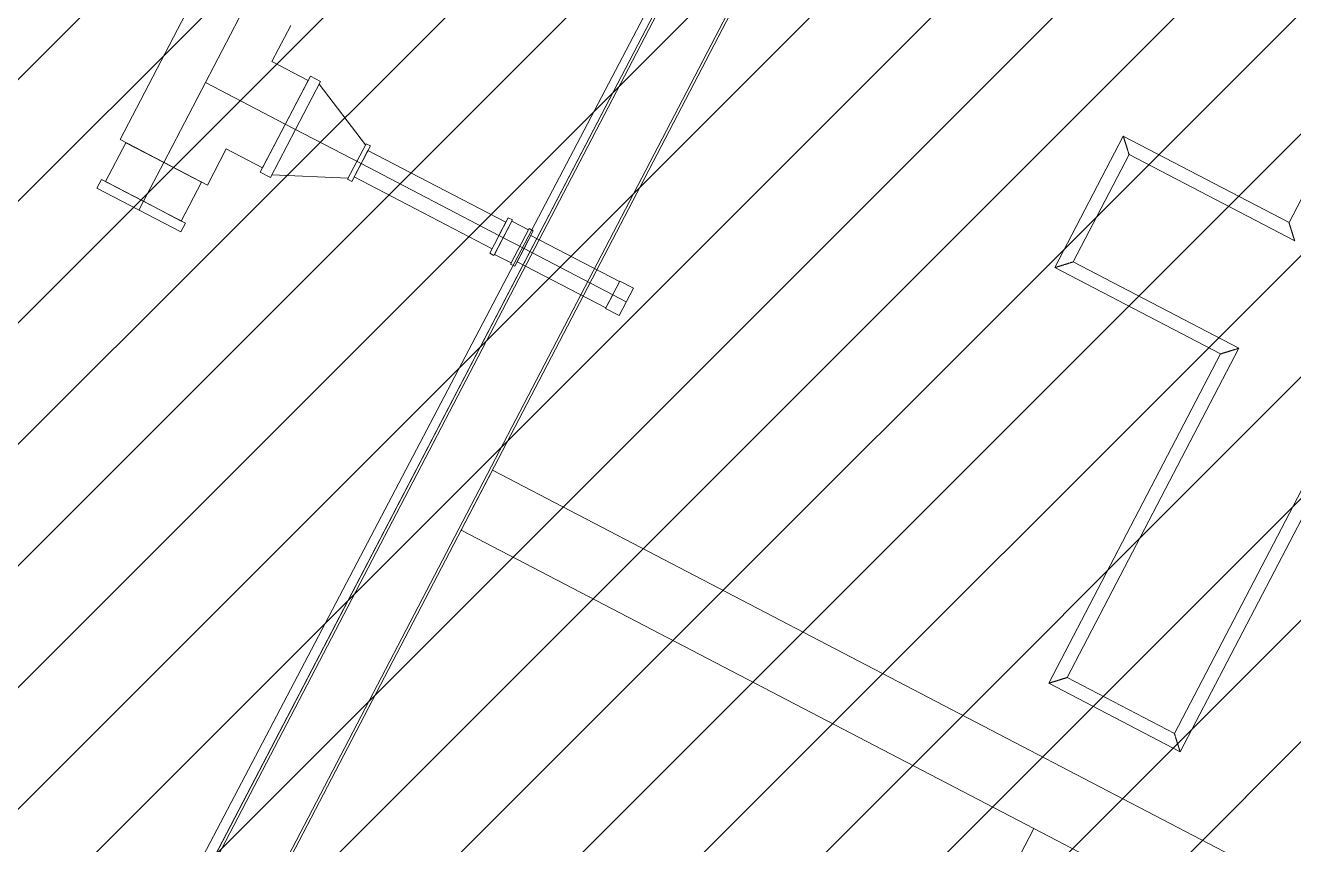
# Model space of a CAD drawing. Header units: metres. Extents: x -207 to 292, y -187 to 169.
# Drawn here: x -67.474 to -62.79, y -122.412 to -119.386 of the extents above; entities that cross this region are included whole.
import ezdxf

# ---------------------------------------------------------------- set-up
doc = ezdxf.new("R2010")
doc.units = ezdxf.units.M
for name, color, linetype, lineweight in [('A-FLOR', 7, 'Continuous', 9), ('A-FLOR-HRAL', 7, 'Continuous', 9), ('A-WALL', 7, 'Continuous', 9), ('EQUIPOS PIS', 7, 'Continuous', 9), ('P-PIPE', 7, 'Continuous', 9), ('P-PIPE-CNTR', 7, 'Continuous', 9)]:
    doc.layers.add(name, color=color, linetype=linetype, lineweight=lineweight)
doc.layers.add('PR10-ARQ-PL-001-Emplazamiento-C-1_dwg', color=7, linetype='Continuous', lineweight=9, true_color=0x767676)

# ---------------------------------------------------------------- blocks, each defined once
blk = doc.blocks.new('Generica - Tapa - GE - Tapa-2187201-PLANTA EMPLAZAMIENTO ACTUALIZADO')
at = {"layer": 'P-PIPE'}
for p, q in [((0.0566, 0.0566), (0, 0.0566)), ((0, 0.0566), (0, -0.0566)), ((0, 0.0566), (0, -0.0566)), ((0.0566, -0.0566), (0.0566, 0.0566)), ((0.0566, -0.0566), (0.0566, 0.0566)), ((0, -0.0566), (0.0566, -0.0566))]:
    blk.add_line(p, q, dxfattribs=at)
blk = doc.blocks.new('Acero - Copla - A - Copla-2187495-PLANTA EMPLAZAMIENTO ACTUALIZADO')
at = {"layer": 'P-PIPE'}
for p, q in [((-0.03445, 0.07385), (-0.05225, 0.07385)), ((-0.05225, 0.07385), (-0.05225, -0.07385)), ((-0.05225, 0.07385), (-0.05225, -0.07385)), ((-0.03445, -0.07385), (-0.03445, 0.07385)), ((-0.03445, -0.07385), (-0.03445, 0.07385)), ((0.03445, 0.06925), (-0.03445, 0.06925)), ((-0.03445, 0.06925), (-0.03445, -0.06925)), ((-0.03445, 0.06925), (-0.03445, -0.06925)), ((0.05225, 0.07385), (0.03445, 0.07385)), ((0.03445, 0.07385), (0.03445, -0.07385)), ((0.03445, 0.07385), (0.03445, -0.07385)), ((0.03445, 0.06925), (0.03445, -0.06925)), ((0.03445, 0.06925), (0.03445, -0.06925)), ((0.05225, -0.07385), (0.05225, 0.07385)), ((0.05225, -0.07385), (0.05225, 0.07385)), ((-0.05225, -0.07385), (-0.03445, -0.07385)), ((-0.03445, -0.06925), (0.03445, -0.06925)), ((0.03445, -0.07385), (0.05225, -0.07385))]:
    blk.add_line(p, q, dxfattribs=at)
blk = doc.blocks.new('Acero - Terminal - A - Terminal-V35-PLANTA EMPLAZAMIENTO ACTUALIZADO')
at = {"layer": 'P-PIPE'}
for p, q in [((0.0365, 0.174825), (0, 0.174825)), ((0, 0.174825), (0, -0.174825)), ((0, 0.174825), (0, -0.174825)), ((0.0365, -0.174825), (0.0365, 0.174825)), ((0.0365, -0.174825), (0.0365, 0.174825)), ((0, -0.174825), (0.0365, -0.174825))]:
    blk.add_line(p, q, dxfattribs=at)
blk = doc.blocks.new('Railing - Railing-2188835-PLANTA EMPLAZAMIENTO ACTUALIZADO')
at = {"layer": 'A-FLOR-HRAL'}
for p, q in [((-62.0989, -118.7568), (-62.8068, -120.1148)), ((-62.0989, -118.7568), (-62.8068, -120.1148)), ((-63.4187, -119.7959), (-63.6715, -120.2809)), ((-63.4187, -119.7959), (-63.6715, -120.2809)), ((-62.8068, -120.1148), (-63.4187, -119.7959)), ((-62.8068, -120.1148), (-63.4187, -119.7959)), ((-63.6041, -120.2597), (-63.3974, -119.8633)), ((-63.6041, -120.2597), (-63.3974, -119.8633)), ((-63.3974, -119.8633), (-62.7856, -120.1823)), ((-63.3974, -119.8633), (-62.7856, -120.1823)), ((-63.6715, -120.2809), (-63.0596, -120.5999)), ((-63.6715, -120.2809), (-63.0596, -120.5999)), ((-62.9922, -120.5787), (-63.6041, -120.2597)), ((-62.9922, -120.5787), (-63.6041, -120.2597)), ((-63.0596, -120.5999), (-63.6936, -121.8161)), ((-63.0596, -120.5999), (-63.6936, -121.8161)), ((-63.6262, -121.7949), (-62.9922, -120.5787)), ((-63.6262, -121.7949), (-62.9922, -120.5787)), ((-62.5958, -120.7853), (-63.2301, -122.002)), ((-62.5958, -120.7853), (-63.2301, -122.002)), ((-63.2089, -122.0695), (-62.5746, -120.8527)), ((-63.2089, -122.0695), (-62.5746, -120.8527)), ((-63.6936, -121.8161), (-63.2089, -122.0695)), ((-63.6936, -121.8161), (-63.2089, -122.0695)), ((-63.2301, -122.002), (-63.6262, -121.7949)), ((-63.2301, -122.002), (-63.6262, -121.7949))]:
    blk.add_line(p, q, dxfattribs=at)
for points, knots in [([(-63.4187, -119.7959), (-63.4187, -119.7959), (-63.4185, -119.7965), (-63.4179, -119.7984), (-63.4173, -119.8003), (-63.4166, -119.8024), (-63.416, -119.8042), (-63.4154, -119.8062), (-63.4145, -119.809), (-63.4136, -119.8121), (-63.4127, -119.8147), (-63.4121, -119.8167), (-63.4115, -119.8188), (-63.4108, -119.8209), (-63.4101, -119.823), (-63.4094, -119.8252), (-63.4087, -119.8274), (-63.408, -119.8296), (-63.4073, -119.8318), (-63.4067, -119.834), (-63.406, -119.8362), (-63.4053, -119.8383), (-63.4046, -119.8404), (-63.404, -119.8425), (-63.4034, -119.8445), (-63.4027, -119.8465), (-63.4021, -119.8483), (-63.4014, -119.8507), (-63.4007, -119.853), (-63.4001, -119.855), (-63.3995, -119.8568), (-63.3988, -119.8589), (-63.3982, -119.8608), (-63.3976, -119.8628), (-63.3974, -119.8633), (-63.3974, -119.8633)], [0, 0, 0, 0, 0.083333, 0.125, 0.166667, 0.208333, 0.229167, 0.25, 0.291667, 0.333333, 0.354167, 0.375, 0.395833, 0.416667, 0.4375, 0.458333, 0.479167, 0.5, 0.520833, 0.541667, 0.5625, 0.583333, 0.604167, 0.625, 0.645833, 0.666667, 0.6875, 0.708333, 0.75, 0.770833, 0.791667, 0.833333, 0.875, 0.916667, 1, 1, 1, 1]), ([(-63.3974, -119.8633), (-63.3974, -119.8633), (-63.3976, -119.8628), (-63.3982, -119.8608), (-63.3988, -119.8589), (-63.3995, -119.8568), (-63.4001, -119.855), (-63.4007, -119.853), (-63.4016, -119.8502), (-63.4025, -119.8471), (-63.4034, -119.8445), (-63.404, -119.8425), (-63.4046, -119.8404), (-63.4053, -119.8383), (-63.406, -119.8362), (-63.4067, -119.834), (-63.4073, -119.8318), (-63.408, -119.8296), (-63.4087, -119.8274), (-63.4094, -119.8252), (-63.4101, -119.823), (-63.4108, -119.8209), (-63.4115, -119.8188), (-63.4121, -119.8167), (-63.4127, -119.8147), (-63.4134, -119.8127), (-63.414, -119.8109), (-63.4147, -119.8085), (-63.4154, -119.8062), (-63.416, -119.8042), (-63.4166, -119.8024), (-63.4173, -119.8003), (-63.4179, -119.7984), (-63.4185, -119.7965), (-63.4187, -119.7959), (-63.4187, -119.7959)], [0, 0, 0, 0, 0.083333, 0.125, 0.166667, 0.208333, 0.229167, 0.25, 0.291667, 0.333333, 0.354167, 0.375, 0.395833, 0.416667, 0.4375, 0.458333, 0.479167, 0.5, 0.520833, 0.541667, 0.5625, 0.583333, 0.604167, 0.625, 0.645833, 0.666667, 0.6875, 0.708333, 0.75, 0.770833, 0.791667, 0.833333, 0.875, 0.916667, 1, 1, 1, 1]), ([(-63.4187, -119.7959), (-63.4187, -119.7959), (-63.4185, -119.7965), (-63.4179, -119.7984), (-63.4173, -119.8003), (-63.4166, -119.8024), (-63.416, -119.8042), (-63.4154, -119.8062), (-63.4145, -119.809), (-63.4136, -119.8121), (-63.4127, -119.8147), (-63.4121, -119.8167), (-63.4115, -119.8188), (-63.4108, -119.8209), (-63.4101, -119.823), (-63.4094, -119.8252), (-63.4087, -119.8274), (-63.408, -119.8296), (-63.4073, -119.8318), (-63.4067, -119.834), (-63.406, -119.8362), (-63.4053, -119.8383), (-63.4046, -119.8404), (-63.404, -119.8425), (-63.4034, -119.8445), (-63.4027, -119.8465), (-63.4021, -119.8483), (-63.4014, -119.8507), (-63.4007, -119.853), (-63.4001, -119.855), (-63.3995, -119.8568), (-63.3988, -119.8589), (-63.3982, -119.8608), (-63.3976, -119.8628), (-63.3974, -119.8633), (-63.3974, -119.8633)], [0, 0, 0, 0, 0.083333, 0.125, 0.166667, 0.208333, 0.229167, 0.25, 0.291667, 0.333333, 0.354167, 0.375, 0.395833, 0.416667, 0.4375, 0.458333, 0.479167, 0.5, 0.520833, 0.541667, 0.5625, 0.583333, 0.604167, 0.625, 0.645833, 0.666667, 0.6875, 0.708333, 0.75, 0.770833, 0.791667, 0.833333, 0.875, 0.916667, 1, 1, 1, 1]), ([(-63.3974, -119.8633), (-63.3974, -119.8633), (-63.3976, -119.8628), (-63.3982, -119.8608), (-63.3988, -119.8589), (-63.3995, -119.8568), (-63.4001, -119.855), (-63.4007, -119.853), (-63.4016, -119.8502), (-63.4025, -119.8471), (-63.4034, -119.8445), (-63.404, -119.8425), (-63.4046, -119.8404), (-63.4053, -119.8383), (-63.406, -119.8362), (-63.4067, -119.834), (-63.4073, -119.8318), (-63.408, -119.8296), (-63.4087, -119.8274), (-63.4094, -119.8252), (-63.4101, -119.823), (-63.4108, -119.8209), (-63.4115, -119.8188), (-63.4121, -119.8167), (-63.4127, -119.8147), (-63.4134, -119.8127), (-63.414, -119.8109), (-63.4147, -119.8085), (-63.4154, -119.8062), (-63.416, -119.8042), (-63.4166, -119.8024), (-63.4173, -119.8003), (-63.4179, -119.7984), (-63.4185, -119.7965), (-63.4187, -119.7959), (-63.4187, -119.7959)], [0, 0, 0, 0, 0.083333, 0.125, 0.166667, 0.208333, 0.229167, 0.25, 0.291667, 0.333333, 0.354167, 0.375, 0.395833, 0.416667, 0.4375, 0.458333, 0.479167, 0.5, 0.520833, 0.541667, 0.5625, 0.583333, 0.604167, 0.625, 0.645833, 0.666667, 0.6875, 0.708333, 0.75, 0.770833, 0.791667, 0.833333, 0.875, 0.916667, 1, 1, 1, 1]), ([(-62.8068, -120.1148), (-62.8068, -120.1148), (-62.8066, -120.1154), (-62.806, -120.1173), (-62.8054, -120.1193), (-62.8048, -120.1213), (-62.8042, -120.1232), (-62.8035, -120.1252), (-62.8027, -120.128), (-62.8017, -120.131), (-62.8009, -120.1336), (-62.8003, -120.1356), (-62.7996, -120.1377), (-62.7989, -120.1398), (-62.7983, -120.142), (-62.7976, -120.1441), (-62.7969, -120.1463), (-62.7962, -120.1485), (-62.7955, -120.1508), (-62.7948, -120.153), (-62.7941, -120.1551), (-62.7934, -120.1573), (-62.7928, -120.1594), (-62.7921, -120.1615), (-62.7915, -120.1635), (-62.7909, -120.1654), (-62.7903, -120.1673), (-62.7895, -120.1697), (-62.7888, -120.1719), (-62.7882, -120.1739), (-62.7876, -120.1758), (-62.787, -120.1778), (-62.7864, -120.1798), (-62.7858, -120.1817), (-62.7856, -120.1823), (-62.7856, -120.1823)], [0, 0, 0, 0, 0.083333, 0.125, 0.166667, 0.208333, 0.229167, 0.25, 0.291667, 0.333333, 0.354167, 0.375, 0.395833, 0.416667, 0.4375, 0.458333, 0.479167, 0.5, 0.520833, 0.541667, 0.5625, 0.583333, 0.604167, 0.625, 0.645833, 0.666667, 0.6875, 0.708333, 0.75, 0.770833, 0.791667, 0.833333, 0.875, 0.916667, 1, 1, 1, 1]), ([(-62.7856, -120.1823), (-62.7856, -120.1823), (-62.7858, -120.1817), (-62.7864, -120.1798), (-62.787, -120.1778), (-62.7876, -120.1758), (-62.7882, -120.1739), (-62.7888, -120.1719), (-62.7897, -120.1691), (-62.7907, -120.1661), (-62.7915, -120.1635), (-62.7921, -120.1615), (-62.7928, -120.1594), (-62.7934, -120.1573), (-62.7941, -120.1551), (-62.7948, -120.153), (-62.7955, -120.1508), (-62.7962, -120.1485), (-62.7969, -120.1463), (-62.7976, -120.1441), (-62.7983, -120.142), (-62.7989, -120.1398), (-62.7996, -120.1377), (-62.8003, -120.1356), (-62.8009, -120.1336), (-62.8015, -120.1317), (-62.8021, -120.1298), (-62.8028, -120.1274), (-62.8035, -120.1252), (-62.8042, -120.1232), (-62.8048, -120.1213), (-62.8054, -120.1193), (-62.806, -120.1173), (-62.8066, -120.1154), (-62.8068, -120.1148), (-62.8068, -120.1148)], [0, 0, 0, 0, 0.083333, 0.125, 0.166667, 0.208333, 0.229167, 0.25, 0.291667, 0.333333, 0.354167, 0.375, 0.395833, 0.416667, 0.4375, 0.458333, 0.479167, 0.5, 0.520833, 0.541667, 0.5625, 0.583333, 0.604167, 0.625, 0.645833, 0.666667, 0.6875, 0.708333, 0.75, 0.770833, 0.791667, 0.833333, 0.875, 0.916667, 1, 1, 1, 1]), ([(-62.8068, -120.1148), (-62.8068, -120.1148), (-62.8066, -120.1154), (-62.806, -120.1173), (-62.8054, -120.1193), (-62.8048, -120.1213), (-62.8042, -120.1232), (-62.8035, -120.1252), (-62.8027, -120.128), (-62.8017, -120.131), (-62.8009, -120.1336), (-62.8003, -120.1356), (-62.7996, -120.1377), (-62.7989, -120.1398), (-62.7983, -120.142), (-62.7976, -120.1441), (-62.7969, -120.1463), (-62.7962, -120.1485), (-62.7955, -120.1508), (-62.7948, -120.153), (-62.7941, -120.1551), (-62.7934, -120.1573), (-62.7928, -120.1594), (-62.7921, -120.1615), (-62.7915, -120.1635), (-62.7909, -120.1654), (-62.7903, -120.1673), (-62.7895, -120.1697), (-62.7888, -120.1719), (-62.7882, -120.1739), (-62.7876, -120.1758), (-62.787, -120.1778), (-62.7864, -120.1798), (-62.7858, -120.1817), (-62.7856, -120.1823), (-62.7856, -120.1823)], [0, 0, 0, 0, 0.083333, 0.125, 0.166667, 0.208333, 0.229167, 0.25, 0.291667, 0.333333, 0.354167, 0.375, 0.395833, 0.416667, 0.4375, 0.458333, 0.479167, 0.5, 0.520833, 0.541667, 0.5625, 0.583333, 0.604167, 0.625, 0.645833, 0.666667, 0.6875, 0.708333, 0.75, 0.770833, 0.791667, 0.833333, 0.875, 0.916667, 1, 1, 1, 1]), ([(-62.7856, -120.1823), (-62.7856, -120.1823), (-62.7858, -120.1817), (-62.7864, -120.1798), (-62.787, -120.1778), (-62.7876, -120.1758), (-62.7882, -120.1739), (-62.7888, -120.1719), (-62.7897, -120.1691), (-62.7907, -120.1661), (-62.7915, -120.1635), (-62.7921, -120.1615), (-62.7928, -120.1594), (-62.7934, -120.1573), (-62.7941, -120.1551), (-62.7948, -120.153), (-62.7955, -120.1508), (-62.7962, -120.1485), (-62.7969, -120.1463), (-62.7976, -120.1441), (-62.7983, -120.142), (-62.7989, -120.1398), (-62.7996, -120.1377), (-62.8003, -120.1356), (-62.8009, -120.1336), (-62.8015, -120.1317), (-62.8021, -120.1298), (-62.8028, -120.1274), (-62.8035, -120.1252), (-62.8042, -120.1232), (-62.8048, -120.1213), (-62.8054, -120.1193), (-62.806, -120.1173), (-62.8066, -120.1154), (-62.8068, -120.1148), (-62.8068, -120.1148)], [0, 0, 0, 0, 0.083333, 0.125, 0.166667, 0.208333, 0.229167, 0.25, 0.291667, 0.333333, 0.354167, 0.375, 0.395833, 0.416667, 0.4375, 0.458333, 0.479167, 0.5, 0.520833, 0.541667, 0.5625, 0.583333, 0.604167, 0.625, 0.645833, 0.666667, 0.6875, 0.708333, 0.75, 0.770833, 0.791667, 0.833333, 0.875, 0.916667, 1, 1, 1, 1]), ([(-63.6715, -120.2809), (-63.6715, -120.2809), (-63.6709, -120.2807), (-63.669, -120.2802), (-63.6671, -120.2795), (-63.665, -120.2789), (-63.6631, -120.2783), (-63.6611, -120.2777), (-63.6584, -120.2768), (-63.6553, -120.2758), (-63.6527, -120.275), (-63.6507, -120.2744), (-63.6486, -120.2737), (-63.6465, -120.2731), (-63.6444, -120.2724), (-63.6422, -120.2717), (-63.64, -120.271), (-63.6378, -120.2703), (-63.6356, -120.2696), (-63.6334, -120.2689), (-63.6312, -120.2683), (-63.629, -120.2676), (-63.6269, -120.2669), (-63.6249, -120.2663), (-63.6228, -120.2656), (-63.6209, -120.265), (-63.619, -120.2644), (-63.6166, -120.2637), (-63.6144, -120.263), (-63.6124, -120.2623), (-63.6105, -120.2617), (-63.6085, -120.2611), (-63.6065, -120.2605), (-63.6046, -120.2599), (-63.6041, -120.2597), (-63.6041, -120.2597)], [0, 0, 0, 0, 0.083333, 0.125, 0.166667, 0.208333, 0.229167, 0.25, 0.291667, 0.333333, 0.354167, 0.375, 0.395833, 0.416667, 0.4375, 0.458333, 0.479167, 0.5, 0.520833, 0.541667, 0.5625, 0.583333, 0.604167, 0.625, 0.645833, 0.666667, 0.6875, 0.708333, 0.75, 0.770833, 0.791667, 0.833333, 0.875, 0.916667, 1, 1, 1, 1]), ([(-63.6041, -120.2597), (-63.6041, -120.2597), (-63.6046, -120.2599), (-63.6065, -120.2605), (-63.6085, -120.2611), (-63.6105, -120.2617), (-63.6124, -120.2623), (-63.6144, -120.263), (-63.6172, -120.2638), (-63.6203, -120.2648), (-63.6228, -120.2656), (-63.6249, -120.2663), (-63.6269, -120.2669), (-63.629, -120.2676), (-63.6312, -120.2683), (-63.6334, -120.2689), (-63.6356, -120.2696), (-63.6378, -120.2703), (-63.64, -120.271), (-63.6422, -120.2717), (-63.6444, -120.2724), (-63.6465, -120.2731), (-63.6486, -120.2737), (-63.6507, -120.2744), (-63.6527, -120.275), (-63.6547, -120.2756), (-63.6565, -120.2762), (-63.6589, -120.277), (-63.6611, -120.2777), (-63.6631, -120.2783), (-63.665, -120.2789), (-63.6671, -120.2795), (-63.669, -120.2802), (-63.6709, -120.2807), (-63.6715, -120.2809), (-63.6715, -120.2809)], [0, 0, 0, 0, 0.083333, 0.125, 0.166667, 0.208333, 0.229167, 0.25, 0.291667, 0.333333, 0.354167, 0.375, 0.395833, 0.416667, 0.4375, 0.458333, 0.479167, 0.5, 0.520833, 0.541667, 0.5625, 0.583333, 0.604167, 0.625, 0.645833, 0.666667, 0.6875, 0.708333, 0.75, 0.770833, 0.791667, 0.833333, 0.875, 0.916667, 1, 1, 1, 1]), ([(-63.6715, -120.2809), (-63.6715, -120.2809), (-63.6709, -120.2807), (-63.669, -120.2802), (-63.6671, -120.2795), (-63.665, -120.2789), (-63.6631, -120.2783), (-63.6611, -120.2777), (-63.6584, -120.2768), (-63.6553, -120.2758), (-63.6527, -120.275), (-63.6507, -120.2744), (-63.6486, -120.2737), (-63.6465, -120.2731), (-63.6444, -120.2724), (-63.6422, -120.2717), (-63.64, -120.271), (-63.6378, -120.2703), (-63.6356, -120.2696), (-63.6334, -120.2689), (-63.6312, -120.2683), (-63.629, -120.2676), (-63.6269, -120.2669), (-63.6249, -120.2663), (-63.6228, -120.2656), (-63.6209, -120.265), (-63.619, -120.2644), (-63.6166, -120.2637), (-63.6144, -120.263), (-63.6124, -120.2623), (-63.6105, -120.2617), (-63.6085, -120.2611), (-63.6065, -120.2605), (-63.6046, -120.2599), (-63.6041, -120.2597), (-63.6041, -120.2597)], [0, 0, 0, 0, 0.083333, 0.125, 0.166667, 0.208333, 0.229167, 0.25, 0.291667, 0.333333, 0.354167, 0.375, 0.395833, 0.416667, 0.4375, 0.458333, 0.479167, 0.5, 0.520833, 0.541667, 0.5625, 0.583333, 0.604167, 0.625, 0.645833, 0.666667, 0.6875, 0.708333, 0.75, 0.770833, 0.791667, 0.833333, 0.875, 0.916667, 1, 1, 1, 1]), ([(-63.6041, -120.2597), (-63.6041, -120.2597), (-63.6046, -120.2599), (-63.6065, -120.2605), (-63.6085, -120.2611), (-63.6105, -120.2617), (-63.6124, -120.2623), (-63.6144, -120.263), (-63.6172, -120.2638), (-63.6203, -120.2648), (-63.6228, -120.2656), (-63.6249, -120.2663), (-63.6269, -120.2669), (-63.629, -120.2676), (-63.6312, -120.2683), (-63.6334, -120.2689), (-63.6356, -120.2696), (-63.6378, -120.2703), (-63.64, -120.271), (-63.6422, -120.2717), (-63.6444, -120.2724), (-63.6465, -120.2731), (-63.6486, -120.2737), (-63.6507, -120.2744), (-63.6527, -120.275), (-63.6547, -120.2756), (-63.6565, -120.2762), (-63.6589, -120.277), (-63.6611, -120.2777), (-63.6631, -120.2783), (-63.665, -120.2789), (-63.6671, -120.2795), (-63.669, -120.2802), (-63.6709, -120.2807), (-63.6715, -120.2809), (-63.6715, -120.2809)], [0, 0, 0, 0, 0.083333, 0.125, 0.166667, 0.208333, 0.229167, 0.25, 0.291667, 0.333333, 0.354167, 0.375, 0.395833, 0.416667, 0.4375, 0.458333, 0.479167, 0.5, 0.520833, 0.541667, 0.5625, 0.583333, 0.604167, 0.625, 0.645833, 0.666667, 0.6875, 0.708333, 0.75, 0.770833, 0.791667, 0.833333, 0.875, 0.916667, 1, 1, 1, 1]), ([(-63.0596, -120.5999), (-63.0596, -120.5999), (-63.0591, -120.5997), (-63.0572, -120.5991), (-63.0552, -120.5985), (-63.0532, -120.5978), (-63.0513, -120.5972), (-63.0493, -120.5966), (-63.0465, -120.5957), (-63.0434, -120.5948), (-63.0409, -120.594), (-63.0388, -120.5933), (-63.0368, -120.5927), (-63.0347, -120.592), (-63.0325, -120.5913), (-63.0303, -120.5907), (-63.0281, -120.59), (-63.0259, -120.5893), (-63.0237, -120.5886), (-63.0215, -120.5879), (-63.0193, -120.5872), (-63.0172, -120.5865), (-63.0151, -120.5859), (-63.013, -120.5852), (-63.011, -120.5846), (-63.009, -120.584), (-63.0072, -120.5834), (-63.0048, -120.5826), (-63.0026, -120.5819), (-63.0006, -120.5813), (-62.9987, -120.5807), (-62.9966, -120.58), (-62.9947, -120.5794), (-62.9928, -120.5788), (-62.9922, -120.5787), (-62.9922, -120.5787)], [0, 0, 0, 0, 0.083333, 0.125, 0.166667, 0.208333, 0.229167, 0.25, 0.291667, 0.333333, 0.354167, 0.375, 0.395833, 0.416667, 0.4375, 0.458333, 0.479167, 0.5, 0.520833, 0.541667, 0.5625, 0.583333, 0.604167, 0.625, 0.645833, 0.666667, 0.6875, 0.708333, 0.75, 0.770833, 0.791667, 0.833333, 0.875, 0.916667, 1, 1, 1, 1]), ([(-62.9922, -120.5787), (-62.9922, -120.5787), (-62.9928, -120.5788), (-62.9947, -120.5794), (-62.9966, -120.58), (-62.9987, -120.5807), (-63.0006, -120.5813), (-63.0026, -120.5819), (-63.0053, -120.5828), (-63.0084, -120.5838), (-63.011, -120.5846), (-63.013, -120.5852), (-63.0151, -120.5859), (-63.0172, -120.5865), (-63.0193, -120.5872), (-63.0215, -120.5879), (-63.0237, -120.5886), (-63.0259, -120.5893), (-63.0281, -120.59), (-63.0303, -120.5907), (-63.0325, -120.5913), (-63.0347, -120.592), (-63.0368, -120.5927), (-63.0388, -120.5933), (-63.0409, -120.594), (-63.0428, -120.5946), (-63.0447, -120.5952), (-63.0471, -120.5959), (-63.0493, -120.5966), (-63.0513, -120.5972), (-63.0532, -120.5978), (-63.0552, -120.5985), (-63.0572, -120.5991), (-63.0591, -120.5997), (-63.0596, -120.5999), (-63.0596, -120.5999)], [0, 0, 0, 0, 0.083333, 0.125, 0.166667, 0.208333, 0.229167, 0.25, 0.291667, 0.333333, 0.354167, 0.375, 0.395833, 0.416667, 0.4375, 0.458333, 0.479167, 0.5, 0.520833, 0.541667, 0.5625, 0.583333, 0.604167, 0.625, 0.645833, 0.666667, 0.6875, 0.708333, 0.75, 0.770833, 0.791667, 0.833333, 0.875, 0.916667, 1, 1, 1, 1]), ([(-63.0596, -120.5999), (-63.0596, -120.5999), (-63.0591, -120.5997), (-63.0572, -120.5991), (-63.0552, -120.5985), (-63.0532, -120.5978), (-63.0513, -120.5972), (-63.0493, -120.5966), (-63.0465, -120.5957), (-63.0434, -120.5948), (-63.0409, -120.594), (-63.0388, -120.5933), (-63.0368, -120.5927), (-63.0347, -120.592), (-63.0325, -120.5913), (-63.0303, -120.5907), (-63.0281, -120.59), (-63.0259, -120.5893), (-63.0237, -120.5886), (-63.0215, -120.5879), (-63.0193, -120.5872), (-63.0172, -120.5865), (-63.0151, -120.5859), (-63.013, -120.5852), (-63.011, -120.5846), (-63.009, -120.584), (-63.0072, -120.5834), (-63.0048, -120.5826), (-63.0026, -120.5819), (-63.0006, -120.5813), (-62.9987, -120.5807), (-62.9966, -120.58), (-62.9947, -120.5794), (-62.9928, -120.5788), (-62.9922, -120.5787), (-62.9922, -120.5787)], [0, 0, 0, 0, 0.083333, 0.125, 0.166667, 0.208333, 0.229167, 0.25, 0.291667, 0.333333, 0.354167, 0.375, 0.395833, 0.416667, 0.4375, 0.458333, 0.479167, 0.5, 0.520833, 0.541667, 0.5625, 0.583333, 0.604167, 0.625, 0.645833, 0.666667, 0.6875, 0.708333, 0.75, 0.770833, 0.791667, 0.833333, 0.875, 0.916667, 1, 1, 1, 1]), ([(-62.9922, -120.5787), (-62.9922, -120.5787), (-62.9928, -120.5788), (-62.9947, -120.5794), (-62.9966, -120.58), (-62.9987, -120.5807), (-63.0006, -120.5813), (-63.0026, -120.5819), (-63.0053, -120.5828), (-63.0084, -120.5838), (-63.011, -120.5846), (-63.013, -120.5852), (-63.0151, -120.5859), (-63.0172, -120.5865), (-63.0193, -120.5872), (-63.0215, -120.5879), (-63.0237, -120.5886), (-63.0259, -120.5893), (-63.0281, -120.59), (-63.0303, -120.5907), (-63.0325, -120.5913), (-63.0347, -120.592), (-63.0368, -120.5927), (-63.0388, -120.5933), (-63.0409, -120.594), (-63.0428, -120.5946), (-63.0447, -120.5952), (-63.0471, -120.5959), (-63.0493, -120.5966), (-63.0513, -120.5972), (-63.0532, -120.5978), (-63.0552, -120.5985), (-63.0572, -120.5991), (-63.0591, -120.5997), (-63.0596, -120.5999), (-63.0596, -120.5999)], [0, 0, 0, 0, 0.083333, 0.125, 0.166667, 0.208333, 0.229167, 0.25, 0.291667, 0.333333, 0.354167, 0.375, 0.395833, 0.416667, 0.4375, 0.458333, 0.479167, 0.5, 0.520833, 0.541667, 0.5625, 0.583333, 0.604167, 0.625, 0.645833, 0.666667, 0.6875, 0.708333, 0.75, 0.770833, 0.791667, 0.833333, 0.875, 0.916667, 1, 1, 1, 1]), ([(-63.6936, -121.8161), (-63.6936, -121.8161), (-63.693, -121.8159), (-63.6911, -121.8153), (-63.6892, -121.8147), (-63.6871, -121.814), (-63.6852, -121.8134), (-63.6833, -121.8128), (-63.6805, -121.8119), (-63.6774, -121.811), (-63.6748, -121.8102), (-63.6728, -121.8095), (-63.6707, -121.8089), (-63.6686, -121.8082), (-63.6665, -121.8075), (-63.6643, -121.8069), (-63.6621, -121.8062), (-63.6599, -121.8055), (-63.6577, -121.8048), (-63.6555, -121.8041), (-63.6533, -121.8034), (-63.6512, -121.8027), (-63.6491, -121.8021), (-63.647, -121.8014), (-63.645, -121.8008), (-63.643, -121.8002), (-63.6412, -121.7996), (-63.6388, -121.7988), (-63.6365, -121.7981), (-63.6345, -121.7975), (-63.6327, -121.7969), (-63.6306, -121.7963), (-63.6287, -121.7957), (-63.6268, -121.7951), (-63.6262, -121.7949), (-63.6262, -121.7949)], [0, 0, 0, 0, 0.083333, 0.125, 0.166667, 0.208333, 0.229167, 0.25, 0.291667, 0.333333, 0.354167, 0.375, 0.395833, 0.416667, 0.4375, 0.458333, 0.479167, 0.5, 0.520833, 0.541667, 0.5625, 0.583333, 0.604167, 0.625, 0.645833, 0.666667, 0.6875, 0.708333, 0.75, 0.770833, 0.791667, 0.833333, 0.875, 0.916667, 1, 1, 1, 1]), ([(-63.6262, -121.7949), (-63.6262, -121.7949), (-63.6268, -121.7951), (-63.6287, -121.7957), (-63.6306, -121.7963), (-63.6327, -121.7969), (-63.6345, -121.7975), (-63.6365, -121.7981), (-63.6393, -121.799), (-63.6424, -121.8), (-63.645, -121.8008), (-63.647, -121.8014), (-63.6491, -121.8021), (-63.6512, -121.8027), (-63.6533, -121.8034), (-63.6555, -121.8041), (-63.6577, -121.8048), (-63.6599, -121.8055), (-63.6621, -121.8062), (-63.6643, -121.8069), (-63.6665, -121.8075), (-63.6686, -121.8082), (-63.6707, -121.8089), (-63.6728, -121.8095), (-63.6748, -121.8102), (-63.6768, -121.8108), (-63.6786, -121.8114), (-63.681, -121.8121), (-63.6833, -121.8128), (-63.6852, -121.8134), (-63.6871, -121.814), (-63.6892, -121.8147), (-63.6911, -121.8153), (-63.693, -121.8159), (-63.6936, -121.8161), (-63.6936, -121.8161)], [0, 0, 0, 0, 0.083333, 0.125, 0.166667, 0.208333, 0.229167, 0.25, 0.291667, 0.333333, 0.354167, 0.375, 0.395833, 0.416667, 0.4375, 0.458333, 0.479167, 0.5, 0.520833, 0.541667, 0.5625, 0.583333, 0.604167, 0.625, 0.645833, 0.666667, 0.6875, 0.708333, 0.75, 0.770833, 0.791667, 0.833333, 0.875, 0.916667, 1, 1, 1, 1]), ([(-63.6936, -121.8161), (-63.6936, -121.8161), (-63.693, -121.8159), (-63.6911, -121.8153), (-63.6892, -121.8147), (-63.6871, -121.814), (-63.6852, -121.8134), (-63.6833, -121.8128), (-63.6805, -121.8119), (-63.6774, -121.811), (-63.6748, -121.8102), (-63.6728, -121.8095), (-63.6707, -121.8089), (-63.6686, -121.8082), (-63.6665, -121.8075), (-63.6643, -121.8069), (-63.6621, -121.8062), (-63.6599, -121.8055), (-63.6577, -121.8048), (-63.6555, -121.8041), (-63.6533, -121.8034), (-63.6512, -121.8027), (-63.6491, -121.8021), (-63.647, -121.8014), (-63.645, -121.8008), (-63.643, -121.8002), (-63.6412, -121.7996), (-63.6388, -121.7988), (-63.6365, -121.7981), (-63.6345, -121.7975), (-63.6327, -121.7969), (-63.6306, -121.7963), (-63.6287, -121.7957), (-63.6268, -121.7951), (-63.6262, -121.7949), (-63.6262, -121.7949)], [0, 0, 0, 0, 0.083333, 0.125, 0.166667, 0.208333, 0.229167, 0.25, 0.291667, 0.333333, 0.354167, 0.375, 0.395833, 0.416667, 0.4375, 0.458333, 0.479167, 0.5, 0.520833, 0.541667, 0.5625, 0.583333, 0.604167, 0.625, 0.645833, 0.666667, 0.6875, 0.708333, 0.75, 0.770833, 0.791667, 0.833333, 0.875, 0.916667, 1, 1, 1, 1]), ([(-63.6262, -121.7949), (-63.6262, -121.7949), (-63.6268, -121.7951), (-63.6287, -121.7957), (-63.6306, -121.7963), (-63.6327, -121.7969), (-63.6345, -121.7975), (-63.6365, -121.7981), (-63.6393, -121.799), (-63.6424, -121.8), (-63.645, -121.8008), (-63.647, -121.8014), (-63.6491, -121.8021), (-63.6512, -121.8027), (-63.6533, -121.8034), (-63.6555, -121.8041), (-63.6577, -121.8048), (-63.6599, -121.8055), (-63.6621, -121.8062), (-63.6643, -121.8069), (-63.6665, -121.8075), (-63.6686, -121.8082), (-63.6707, -121.8089), (-63.6728, -121.8095), (-63.6748, -121.8102), (-63.6768, -121.8108), (-63.6786, -121.8114), (-63.681, -121.8121), (-63.6833, -121.8128), (-63.6852, -121.8134), (-63.6871, -121.814), (-63.6892, -121.8147), (-63.6911, -121.8153), (-63.693, -121.8159), (-63.6936, -121.8161), (-63.6936, -121.8161)], [0, 0, 0, 0, 0.083333, 0.125, 0.166667, 0.208333, 0.229167, 0.25, 0.291667, 0.333333, 0.354167, 0.375, 0.395833, 0.416667, 0.4375, 0.458333, 0.479167, 0.5, 0.520833, 0.541667, 0.5625, 0.583333, 0.604167, 0.625, 0.645833, 0.666667, 0.6875, 0.708333, 0.75, 0.770833, 0.791667, 0.833333, 0.875, 0.916667, 1, 1, 1, 1]), ([(-63.2301, -122.002), (-63.2301, -122.002), (-63.2299, -122.0026), (-63.2293, -122.0045), (-63.2287, -122.0064), (-63.228, -122.0085), (-63.2274, -122.0104), (-63.2268, -122.0124), (-63.2261, -122.0146), (-63.2254, -122.017), (-63.2248, -122.0189), (-63.2241, -122.0208), (-63.2235, -122.0228), (-63.2229, -122.0249), (-63.2222, -122.027), (-63.2215, -122.0292), (-63.2208, -122.0313), (-63.2202, -122.0335), (-63.2195, -122.0357), (-63.2188, -122.0379), (-63.2181, -122.0402), (-63.2174, -122.0423), (-63.2167, -122.0445), (-63.216, -122.0466), (-63.2154, -122.0487), (-63.2148, -122.0507), (-63.2142, -122.0526), (-63.2136, -122.0545), (-63.2128, -122.0569), (-63.2121, -122.0591), (-63.2115, -122.0611), (-63.2109, -122.063), (-63.2103, -122.0651), (-63.2096, -122.067), (-63.209, -122.0689), (-63.2089, -122.0695), (-63.2089, -122.0695)], [-1, -1, -1, -1, -0.916667, -0.875, -0.833333, -0.791667, -0.770833, -0.75, -0.708333, -0.6875, -0.666667, -0.645833, -0.625, -0.604167, -0.583333, -0.5625, -0.541667, -0.520833, -0.5, -0.479167, -0.458333, -0.4375, -0.416667, -0.395833, -0.375, -0.354167, -0.333333, -0.3125, -0.291667, -0.25, -0.229167, -0.208333, -0.166667, -0.125, -0.083333, 0, 0, 0, 0]), ([(-63.2089, -122.0695), (-63.2089, -122.0695), (-63.209, -122.0689), (-63.2096, -122.067), (-63.2103, -122.0651), (-63.2109, -122.063), (-63.2115, -122.0611), (-63.2121, -122.0591), (-63.2128, -122.0569), (-63.2136, -122.0545), (-63.2142, -122.0526), (-63.2148, -122.0507), (-63.2154, -122.0487), (-63.216, -122.0466), (-63.2167, -122.0445), (-63.2174, -122.0423), (-63.2181, -122.0402), (-63.2188, -122.0379), (-63.2195, -122.0357), (-63.2202, -122.0335), (-63.2208, -122.0313), (-63.2215, -122.0292), (-63.2222, -122.027), (-63.2229, -122.0249), (-63.2235, -122.0228), (-63.2241, -122.0208), (-63.2248, -122.0189), (-63.2254, -122.017), (-63.2261, -122.0146), (-63.2268, -122.0124), (-63.2274, -122.0104), (-63.228, -122.0085), (-63.2287, -122.0064), (-63.2293, -122.0045), (-63.2299, -122.0026), (-63.2301, -122.002), (-63.2301, -122.002)], [-1, -1, -1, -1, -0.916667, -0.875, -0.833333, -0.791667, -0.770833, -0.75, -0.708333, -0.6875, -0.666667, -0.645833, -0.625, -0.604167, -0.583333, -0.5625, -0.541667, -0.520833, -0.5, -0.479167, -0.458333, -0.4375, -0.416667, -0.395833, -0.375, -0.354167, -0.333333, -0.3125, -0.291667, -0.25, -0.229167, -0.208333, -0.166667, -0.125, -0.083333, 0, 0, 0, 0]), ([(-63.2301, -122.002), (-63.2301, -122.002), (-63.2299, -122.0026), (-63.2293, -122.0045), (-63.2287, -122.0064), (-63.228, -122.0085), (-63.2274, -122.0104), (-63.2268, -122.0124), (-63.2261, -122.0146), (-63.2254, -122.017), (-63.2248, -122.0189), (-63.2241, -122.0208), (-63.2235, -122.0228), (-63.2229, -122.0249), (-63.2222, -122.027), (-63.2215, -122.0292), (-63.2208, -122.0313), (-63.2202, -122.0335), (-63.2195, -122.0357), (-63.2188, -122.0379), (-63.2181, -122.0402), (-63.2174, -122.0423), (-63.2167, -122.0445), (-63.216, -122.0466), (-63.2154, -122.0487), (-63.2148, -122.0507), (-63.2142, -122.0526), (-63.2136, -122.0545), (-63.2128, -122.0569), (-63.2121, -122.0591), (-63.2115, -122.0611), (-63.2109, -122.063), (-63.2103, -122.0651), (-63.2096, -122.067), (-63.209, -122.0689), (-63.2089, -122.0695), (-63.2089, -122.0695)], [-1, -1, -1, -1, -0.916667, -0.875, -0.833333, -0.791667, -0.770833, -0.75, -0.708333, -0.6875, -0.666667, -0.645833, -0.625, -0.604167, -0.583333, -0.5625, -0.541667, -0.520833, -0.5, -0.479167, -0.458333, -0.4375, -0.416667, -0.395833, -0.375, -0.354167, -0.333333, -0.3125, -0.291667, -0.25, -0.229167, -0.208333, -0.166667, -0.125, -0.083333, 0, 0, 0, 0]), ([(-63.2089, -122.0695), (-63.2089, -122.0695), (-63.209, -122.0689), (-63.2096, -122.067), (-63.2103, -122.0651), (-63.2109, -122.063), (-63.2115, -122.0611), (-63.2121, -122.0591), (-63.2128, -122.0569), (-63.2136, -122.0545), (-63.2142, -122.0526), (-63.2148, -122.0507), (-63.2154, -122.0487), (-63.216, -122.0466), (-63.2167, -122.0445), (-63.2174, -122.0423), (-63.2181, -122.0402), (-63.2188, -122.0379), (-63.2195, -122.0357), (-63.2202, -122.0335), (-63.2208, -122.0313), (-63.2215, -122.0292), (-63.2222, -122.027), (-63.2229, -122.0249), (-63.2235, -122.0228), (-63.2241, -122.0208), (-63.2248, -122.0189), (-63.2254, -122.017), (-63.2261, -122.0146), (-63.2268, -122.0124), (-63.2274, -122.0104), (-63.228, -122.0085), (-63.2287, -122.0064), (-63.2293, -122.0045), (-63.2299, -122.0026), (-63.2301, -122.002), (-63.2301, -122.002)], [-1, -1, -1, -1, -0.916667, -0.875, -0.833333, -0.791667, -0.770833, -0.75, -0.708333, -0.6875, -0.666667, -0.645833, -0.625, -0.604167, -0.583333, -0.5625, -0.541667, -0.520833, -0.5, -0.479167, -0.458333, -0.4375, -0.416667, -0.395833, -0.375, -0.354167, -0.333333, -0.3125, -0.291667, -0.25, -0.229167, -0.208333, -0.166667, -0.125, -0.083333, 0, 0, 0, 0])]:
    blk.add_open_spline(points, degree=3, knots=knots, dxfattribs=at)
blk = doc.blocks.new('YADRAN_LASQUEMAS_ARQ_MO_003_ESTANQUE CABECERA_rvt-1-PLANTA EMPLAZAMIENTO ACTUALIZADO')
at = {"layer": 'A-FLOR'}
for p, q in [((-63.3268, -115.841), (-67.2008, -123.273)), ((-67.2008, -123.273), (-63.3268, -115.841)), ((-67.1919, -123.2776), (-63.3133, -115.8368)), ((-66.8817, -123.1799), (-63.114, -115.952)), ((-63.114, -115.952), (-66.8817, -123.1799))]:
    blk.add_line(p, q, dxfattribs=at)
at = {"layer": 'A-WALL'}
for p, q in [((-63.3268, -115.841), (-67.2054, -123.2818)), ((-63.3179, -115.8457), (-67.1919, -123.2776)), ((-66.9791, -123.3885), (-63.1051, -115.9566)), ((-67.2054, -123.2818), (-64.2803, -117.6704)), ((-64.0587, -117.7859), (-66.8682, -123.1757)), ((-65.749, -121.0286), (-65.8645, -121.2503)), ((-56.5572, -125.82), (-65.749, -121.0286)), ((-65.749, -121.0286), (-56.5572, -125.82)), ((-63.7491, -122.353), (-65.8645, -121.2503)), ((-65.8645, -121.2503), (-63.7491, -122.353)), ((-64.7527, -124.2784), (-63.7491, -122.353)), ((-63.7491, -122.353), (-64.7527, -124.2784)), ((-63.5274, -122.4686), (-63.7491, -122.353))]:
    blk.add_line(p, q, dxfattribs=at)
at = {"layer": 'P-PIPE'}
for p, q in [((-66.8162, -119.218), (-67.1239, -119.8082)), ((-66.5635, -119.52), (-66.4937, -119.3861)), ((-66.4297, -119.5898), (-66.5635, -119.52)), ((-66.4213, -119.5737), (-66.6061, -119.9283)), ((-66.4213, -119.5737), (-66.6061, -119.9283)), ((-66.3837, -119.5933), (-66.4213, -119.5737)), ((-66.5977, -119.9122), (-66.4297, -119.5898)), ((-66.5977, -119.9122), (-66.4297, -119.5898)), ((-66.5685, -119.9479), (-66.3837, -119.5933)), ((-66.5685, -119.9479), (-66.3837, -119.5933)), ((-66.2176, -119.8272), (-66.3887, -119.6028)), ((-67.1239, -119.8082), (-66.8014, -119.9763)), ((-67.1239, -119.8082), (-66.8014, -119.9763)), ((-67.1023, -119.8195), (-67.1772, -119.9631)), ((-66.9626, -119.8923), (-67.1023, -119.8195)), ((-66.9626, -119.8923), (-67.1023, -119.8195)), ((-66.8014, -119.9763), (-66.7316, -119.8424)), ((-66.7316, -119.8424), (-66.5977, -119.9122)), ((-66.2155, -119.8232), (-66.2838, -119.9541)), ((-66.2155, -119.8232), (-66.2838, -119.9541)), ((-66.268, -119.9624), (-66.1997, -119.8314)), ((-66.268, -119.9624), (-66.1997, -119.8314)), ((-66.2084, -119.8481), (-66.2338, -119.8969)), ((-66.2084, -119.8481), (-66.2338, -119.8969)), ((-66.1997, -119.8314), (-66.2155, -119.8232)), ((-65.6993, -120.1135), (-66.2084, -119.8481)), ((-66.823, -119.9651), (-66.9626, -119.8923)), ((-66.823, -119.9651), (-66.9626, -119.8923)), ((-66.2338, -119.8969), (-66.2593, -119.9456)), ((-66.2338, -119.8969), (-66.2593, -119.9456)), ((-66.6061, -119.9283), (-66.5685, -119.9479)), ((-66.5635, -119.9383), (-66.2816, -119.9501)), ((-66.2838, -119.9541), (-66.268, -119.9624)), ((-66.2593, -119.9456), (-65.7501, -120.211)), ((-67.1772, -119.9631), (-67.0375, -120.0359)), ((-67.1772, -119.9631), (-67.0375, -120.0359)), ((-66.8979, -120.1087), (-66.823, -119.9651)), ((-67.0375, -120.0359), (-66.8979, -120.1087)), ((-67.0375, -120.0359), (-66.8979, -120.1087)), ((-65.7247, -120.1623), (-65.6993, -120.1135)), ((-65.7247, -120.1623), (-65.6993, -120.1135)), ((-65.7501, -120.211), (-65.7247, -120.1623)), ((-65.7501, -120.211), (-65.7247, -120.1623)), ((-65.6066, -120.1618), (-65.632, -120.2106)), ((-65.6066, -120.1618), (-65.632, -120.2106)), ((-65.2792, -120.3325), (-65.6066, -120.1618)), ((-65.632, -120.2106), (-65.6575, -120.2594)), ((-65.632, -120.2106), (-65.6575, -120.2594)), ((-65.6575, -120.2594), (-65.33, -120.43)), ((-65.3046, -120.3813), (-65.2792, -120.3325)), ((-65.3046, -120.3813), (-65.2792, -120.3325)), ((-65.33, -120.43), (-65.3046, -120.3813)), ((-65.33, -120.43), (-65.3046, -120.3813))]:
    blk.add_line(p, q, dxfattribs=at)
at = {"layer": 'P-PIPE-CNTR'}
for p, q in [((-66.655, -119.302), (-66.9626, -119.8923)), ((-66.5137, -119.751), (-66.8088, -119.5972)), ((-66.5137, -119.751), (-66.2338, -119.8969)), ((-67.0375, -120.0359), (-66.9626, -119.8923)), ((-67.0375, -120.0359), (-66.9626, -119.8923)), ((-66.2338, -119.8969), (-65.7247, -120.1623)), ((-66.2338, -119.8969), (-65.7247, -120.1623)), ((-67.0375, -120.0359), (-67.0544, -120.0683)), ((-65.7247, -120.1623), (-65.632, -120.2106)), ((-65.632, -120.2106), (-65.3046, -120.3813)), ((-65.632, -120.2106), (-65.3046, -120.3813)), ((-65.3046, -120.3813), (-65.2544, -120.4074))]:
    blk.add_line(p, q, dxfattribs=at)
at = {"layer": 'A-FLOR-HRAL', "lineweight": 9}
blk.add_blockref('Railing - Railing-2188835-PLANTA EMPLAZAMIENTO ACTUALIZADO', (0, 0), dxfattribs=at)
at = {"layer": 'P-PIPE', "lineweight": 9}
for name, p, rotation in [('Acero - Terminal - A - Terminal-V35-PLANTA EMPLAZAMIENTO ACTUALIZADO', (-67.0375, -120.0359), 242.4683519935844), ('Acero - Copla - A - Copla-2187495-PLANTA EMPLAZAMIENTO ACTUALIZADO', (-65.6784, -120.1864), 332.4683519935963), ('Generica - Tapa - GE - Tapa-2187201-PLANTA EMPLAZAMIENTO ACTUALIZADO', (-65.3046, -120.3813), 332.4683519935958)]:
    blk.add_blockref(name, p, dxfattribs=dict(at, rotation=rotation))
blk = doc.blocks.new('PR10-ARQ-PL-001-Emplazamiento-C-1_dwg-674643-PLANTA EMPLAZAMIENTO ACTUALIZADO')
at = {"lineweight": 9, "true_color": 0x0000ff}
h = blk.add_hatch(dxfattribs=at)
h.set_pattern_fill('FP_4', color=5, style=0, pattern_type=2)
h.set_pattern_definition([(45, (0, 0), (-0.2245064, 0.2245064), [])])
h.paths.add_polyline_path([(-53.8168, -136.9334), (-51.1945, -131.9029), (-52.521, -131.2354), (-51.2911, -128.657), (-53.7658, -127.4636), (-47.7694, -115.9256), (-49.3712, -115.0845), (-48.2318, -112.8217), (-60.8341, -106.2047), (-61.9735, -108.4675), (-63.2229, -107.8115), (-67.3105, -115.9296), (-67.198, -115.9878), (-71.3128, -123.8816), (-68.5743, -125.3091), (-70.1859, -128.4007), (-58.3025, -134.5952)])
at = {"layer": 'EQUIPOS PIS', "flags": 128}
blk.add_lwpolyline([(-50.807, -122.8533), (-51.4883, -124.1509), (-54.519, -122.6562), (-57.4939, -128.3215), (-67.2175, -123.2155), (-65.1907, -119.3558), (-67.2268, -118.2866), (-66.2712, -116.4669), (-67.3105, -115.9296), (-63.2229, -107.8115), (-61.9395, -108.4853)], dxfattribs=at)

msp = doc.modelspace()

# ---------------------------------------------------------------- block references
at = {"lineweight": 5}
msp.add_blockref('YADRAN_LASQUEMAS_ARQ_MO_003_ESTANQUE CABECERA_rvt-1-PLANTA EMPLAZAMIENTO ACTUALIZADO', (0, 0), dxfattribs=at)
at = {"layer": 'PR10-ARQ-PL-001-Emplazamiento-C-1_dwg', "color": 7}
msp.add_blockref('PR10-ARQ-PL-001-Emplazamiento-C-1_dwg-674643-PLANTA EMPLAZAMIENTO ACTUALIZADO', (0, 0), dxfattribs=at)

doc.saveas('drawing.dxf')
